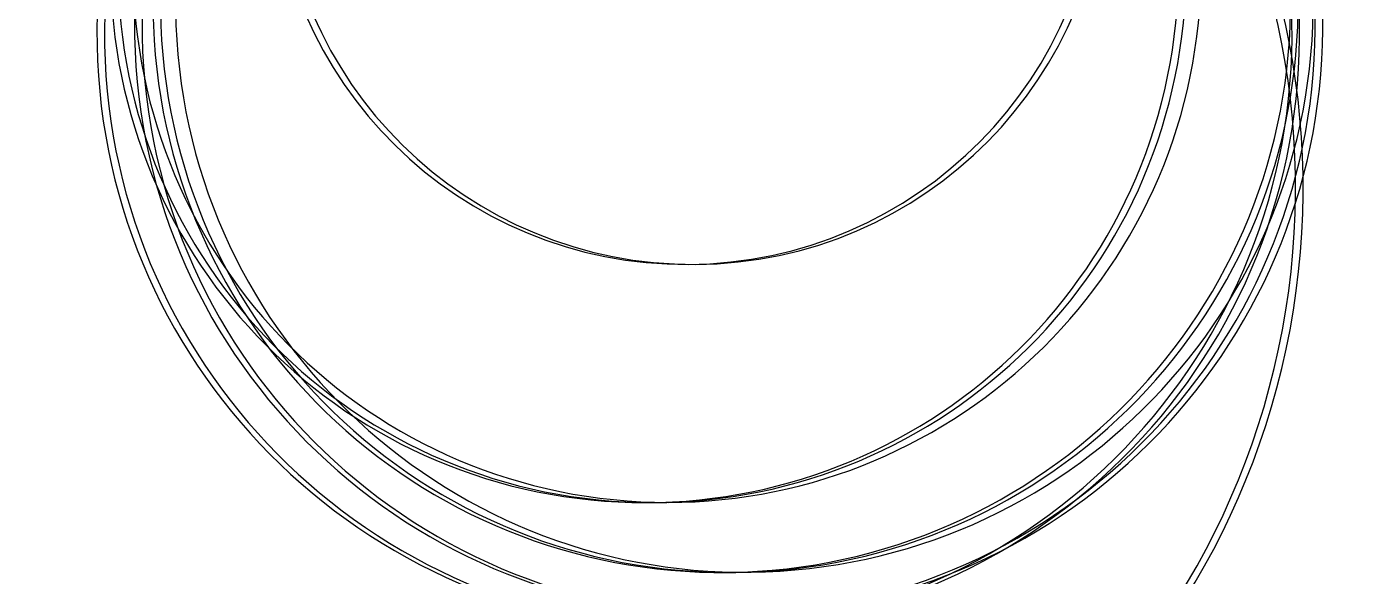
# Model space of a CAD drawing. Header units: metres. Extents: x -19200 to 27140, y -9414 to 45968.
# Drawn here: x -2593 to 2687, y -4497 to -2331 of the extents above; entities that cross this region are included whole.
import ezdxf

# ---------------------------------------------------------------- set-up
doc = ezdxf.new("R2010")
doc.units = ezdxf.units.M

msp = doc.modelspace()

# ---------------------------------------------------------------- linework, layer by layer
at = {"layer": 'MCD_Layer_0'}
for centre, radius, start, end in [((1269.294603, -4623.073642), 4791.08452, 105.258462, 105.239788), ((1299.097967, -4623.073642), 4791.08452, 105.258462, 105.239788), ((-625.408157, -2969.39458), 3033.738066, 78.041301, 77.939716), ((-595.604793, -2969.39458), 3033.738066, 78.041301, 77.939716), ((-100.120923, -3574.961296), 3575.965123, 88.493854, 88.402001), ((-70.31756, -3574.961296), 3575.965123, 88.493854, 88.402001), ((-157.742412, -2100.986094), 2105.369594, 85.841708, 85.556989), ((-127.939048, -2100.986094), 2105.369594, 85.841708, 85.556989), ((158.695556, -2323.677778), 2327.594018, 94.084492, 93.909464), ((188.49892, -2323.677778), 2327.594018, 94.084492, 93.909464), ((146.399017, -2239.174698), 2242.525011, 93.742806, 93.49509), ((176.20238, -2239.174698), 2242.525011, 93.742806, 93.49509), ((5.077612, -4471.094811), 4468.847838, 90.034905, 89.919182), ((34.880976, -4471.094811), 4468.847838, 90.034905, 89.919182), ((39.038035, -2357.956801), 2355.866508, 91.130629, 91.013591), ((68.841398, -2357.956801), 2355.866508, 91.130629, 91.013591), ((4.439722, -1634.461279), 1632.979033, 90.579698, 90.155775), ((34.243085, -1634.461279), 1632.979033, 90.579698, 90.155775)]:
    msp.add_arc(centre, radius, start, end, dxfattribs=at)
at = {"layer": 'MCD_Layer_1'}
for centre, radius, start, end in [((1358.4625, -4622.268451), 4791.08452, 105.258462, 105.239788), ((-68.574515, -2100.180903), 2105.369594, 85.841708, 85.556989), ((235.566914, -2238.369507), 2242.525011, 93.742806, 93.49509)]:
    msp.add_arc(centre, radius, start, end, dxfattribs=at)

doc.saveas('drawing.dxf')
